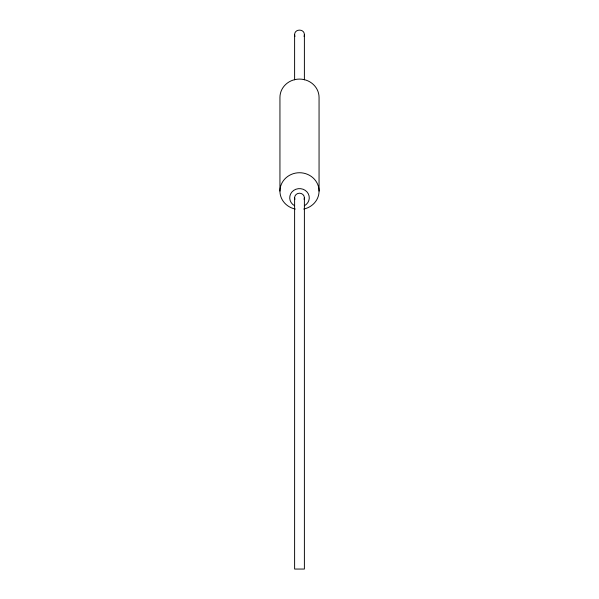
<?xml version="1.0" encoding="UTF-8"?>
<svg xmlns="http://www.w3.org/2000/svg" width="599" height="599" viewBox="0 0 599 599"><rect width="100%" height="100%" fill="white"/><g stroke="black" fill="none" stroke-linecap="round" stroke-linejoin="round"><path stroke-width="0.9" d="M294.611 79.817L294.611 34.854C294.326 28.542 304.674 28.542 304.389 34.854L304.389 79.817M304.389 34.854L304.097 36.532M294.903 36.532L294.611 34.854M319.057 191.103L319.057 97.465A19.557 18.374 0 0 0 299.5 79.083A19.557 18.374 0 0 0 279.943 97.465L279.943 191.103M304.389 197.797L304.389 569.05L294.611 569.05L294.611 197.797M294.903 199.362A4.889 4.597 0 0 1 299.5 193.2A4.889 4.597 0 0 1 304.097 199.362M295.27 209.051A19.557 18.374 0 0 1 283.32 180.786A19.557 18.374 0 0 1 315.68 180.786A19.557 18.374 0 0 1 303.73 209.051M294.611 205.749A9.779 9.187 0 0 1 292.012 191.89A9.779 9.187 0 0 1 306.988 191.89A9.779 9.187 0 0 1 304.389 205.749"/></g></svg>
